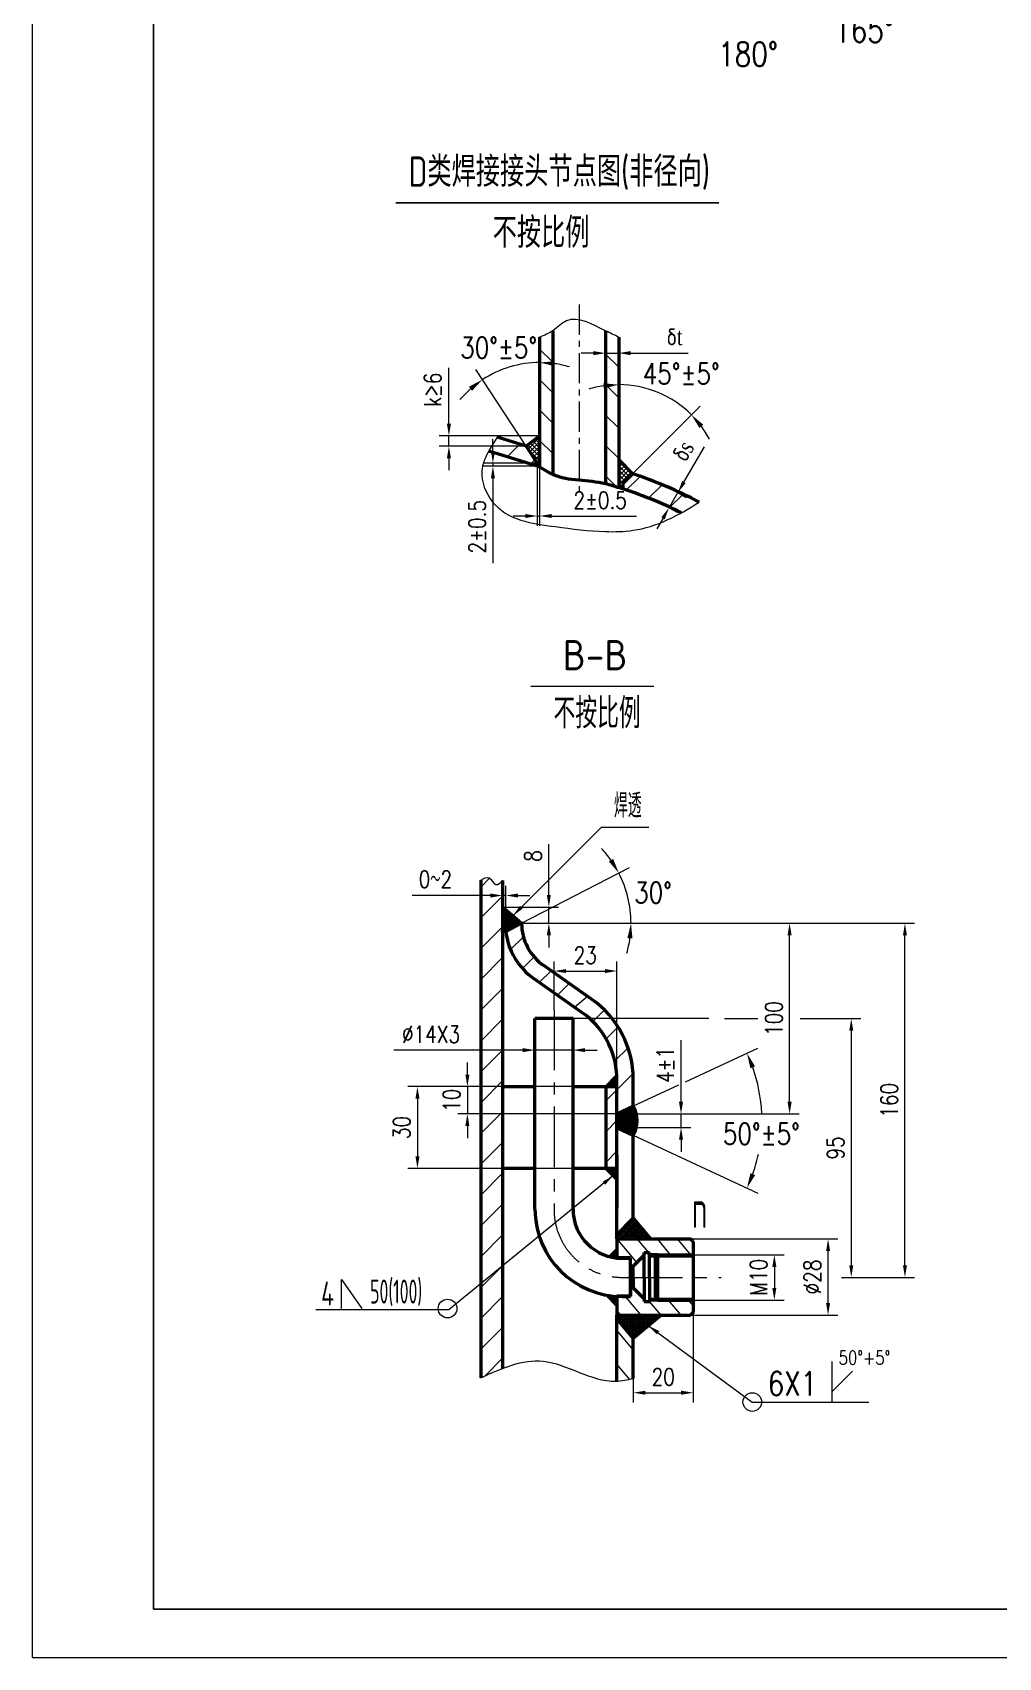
# Model space of a CAD drawing. Header units: millimetres. Extents: x 6558 to 31654, y 4748 to 14840.
# Drawn here: x 17812 to 20206, y 4748 to 8773 of the extents above; entities that cross this region are included whole.
import ezdxf

# ---------------------------------------------------------------- set-up
doc = ezdxf.new("R2010")
doc.units = ezdxf.units.MM
doc.header["$LTSCALE"] = 120
doc.linetypes.add('CENTER', pattern=[2, 1.25, -0.25, 0.25, -0.25])
doc.layers.get('Defpoints').update_dxf_attribs({"lineweight": 18})
for name, color, linetype, lineweight in [('1轮廓实线层', 7, 'Continuous', 50), ('2细线层', 4, 'Continuous', 18), ('3中心线层', 1, 'CENTER', 18), ('5剖面线层', 2, 'Continuous', 18), ('6文字层', 3, 'Continuous', 20), ('7标注层', 4, 'Continuous', 20)]:
    doc.layers.add(name, color=color, linetype=linetype, lineweight=lineweight)
doc.layers.add('图框层', color=7, linetype='Continuous')
doc.styles.get("Standard").update_dxf_attribs({"font": 'isocp.shx', "width": 0.707, "bigfont": 'hztxt.shx'})
doc.styles.add('TH_GBDIM', font='romans.shx', dxfattribs={"width": 0.8, "bigfont": 'gbcbig.shx'})
doc.dimstyles.new('TH_GBDIM', dxfattribs={"dimscale": 12, "dimtxt": 3.5, "dimasz": 2.5, "dimexe": 2, "dimexo": 0, "dimgap": 1.5, "dimtad": 1, "dimdec": 0, "dimzin": 0, "dimdsep": 46, "dimtxsty": 'TH_GBDIM', "dimcen": 2.5, "dimclrd": 256, "dimclre": 256, "dimclrt": 256, "dimadec": 0, "dimazin": 0, "dimtfac": 0.714286, "dimtdec": 0, "dimtmove": 0, "dimatfit": 3, "dimfxl": 0, "dimtzin": 0, "dimlwd": -1, "dimlwe": -1, "dimarcsym": 0})
doc.dimstyles.new('TH_GBDIM$2', dxfattribs={"dimscale": 15, "dimtxt": 3.5, "dimasz": 2.5, "dimexe": 2, "dimexo": 0, "dimgap": 1.5, "dimtad": 1, "dimtih": 1, "dimtoh": 1, "dimdec": 0, "dimzin": 0, "dimdsep": 46, "dimtxsty": 'TH_GBDIM', "dimcen": 2.5, "dimclrd": 256, "dimclre": 256, "dimclrt": 256, "dimadec": 0, "dimazin": 0, "dimtfac": 0.714286, "dimtdec": 0, "dimtmove": 0, "dimatfit": 3, "dimfxl": 0, "dimtzin": 0, "dimlwd": -1, "dimlwe": -1, "dimarcsym": 0})
pattern_1 = [(45, (-10952.2034, -5184.249), (-1.68379802, 1.68379802), []), (135, (-10952.2034, -5184.249), (-1.68379802, -1.68379802), [])]
pattern_2 = [(45, (-1003.176, -1361.61), (-38.16609, 38.16609), [])]
pattern_3 = [(45, (-1003.176, -1361.61), (-38.16609, 38.16609), [])]

# ---------------------------------------------------------------- blocks, each defined once
blk = doc.blocks.new('*D35')
at = {"layer": '7标注层'}
for p, q in [((19091.5, 6636.8), (19091.5, 6762.4)), ((18976.8, 6606.8), (19115.5, 6606.8)), ((19091.5, 6566.9), (19091.5, 6606.8)), ((19024, 6566.9), (19115.5, 6566.9)), ((19091.5, 6536.9), (19091.5, 6506.9))]:
    blk.add_line(p, q, dxfattribs=at)
for points in [[(19086.5, 6636.8), (19096.5, 6636.8), (19091.5, 6606.8)], [(19086.5, 6536.9), (19096.5, 6536.9), (19091.5, 6566.9)]]:
    blk.add_solid(points, dxfattribs=at)
at = {"layer": 'Defpoints', "color": 0}
for p in [(18976.8, 6606.8), (19091.5, 6606.8), (19024, 6566.9)]:
    blk.add_point(p, dxfattribs=at)
at = {"layer": '7标注层', "insert": (19052.5, 6733.2), "char_height": 42, "attachment_point": 5, "rotation": 90, "style": 'TH_GBDIM'}
blk.add_mtext('8{}{}', dxfattribs=at)
blk = doc.blocks.new('*D36')
at = {"layer": '7标注层'}
for p, q in [((18976.8, 6546.6), (18976.8, 6659.4)), ((18984.7, 6546.6), (18984.7, 6659.4)), ((18946.8, 6635.4), (18753, 6635.4)), ((18984.7, 6635.4), (18976.8, 6635.4)), ((19014.7, 6635.4), (19044.7, 6635.4))]:
    blk.add_line(p, q, dxfattribs=at)
for points in [[(18946.8, 6640.4), (18946.8, 6630.4), (18976.8, 6635.4)], [(19014.7, 6640.4), (19014.7, 6630.4), (18984.7, 6635.4)]]:
    blk.add_solid(points, dxfattribs=at)
at = {"layer": 'Defpoints', "color": 0}
for p in [(18984.7, 6635.4), (18976.8, 6546.6), (18984.7, 6546.6)]:
    blk.add_point(p, dxfattribs=at)
at = {"layer": '7标注层', "insert": (18810.4, 6675.6), "char_height": 42, "attachment_point": 5, "style": 'TH_GBDIM'}
blk.add_mtext('0～2{}{}', dxfattribs=at)
blk = doc.blocks.new('*D37')
at = {"layer": '7标注层'}
for p, q in [((19430, 6173.5), (19609.6, 6257.3)), ((19300.8, 6041.7), (19609.6, 5897.7))]:
    blk.add_line(p, q, dxfattribs=at)
for start, end in [(2.5707, 19.5644), (340.4356, 347.934)]:
    blk.add_arc((19224.1, 6077.5), 395.4, start, end, dxfattribs=at)
for points in [[(19590.9, 6207.5), (19602.5, 6212.3), (19582.5, 6244.6)], [(19602.5, 5942.7), (19590.9, 5947.4), (19582.5, 5910.4)]]:
    blk.add_solid(points, dxfattribs=at)
at = {"layer": 'Defpoints', "color": 0}
for p in [(19430, 6173.5), (19615.3, 6134.8), (19260.3, 6094.4), (19260.3, 6060.6), (19300.8, 6041.7)]:
    blk.add_point(p, dxfattribs=at)
at = {"layer": '7标注层', "insert": (19618.2, 6045), "char_height": 52.5, "attachment_point": 5, "style": 'TH_GBDIM'}
blk.add_mtext('50°%%p5%%d', dxfattribs=at)
blk = doc.blocks.new('*D38')
at = {"layer": '7标注层'}
for p, q in [((19419, 6124.4), (19419, 6276.8)), ((19260.3, 6094.4), (19443, 6094.4)), ((19419, 6060.6), (19419, 6094.4)), ((19260.3, 6060.6), (19443, 6060.6)), ((19419, 6030.6), (19419, 6000.6))]:
    blk.add_line(p, q, dxfattribs=at)
for points in [[(19414, 6124.4), (19424, 6124.4), (19419, 6094.4)], [(19414, 6030.6), (19424, 6030.6), (19419, 6060.6)]]:
    blk.add_solid(points, dxfattribs=at)
at = {"layer": 'Defpoints', "color": 0}
for p in [(19260.3, 6094.4), (19419, 6094.4), (19260.3, 6060.6)]:
    blk.add_point(p, dxfattribs=at)
at = {"layer": '7标注层', "insert": (19380, 6215.6), "char_height": 42, "attachment_point": 5, "rotation": 90, "style": 'TH_GBDIM'}
blk.add_mtext('4%%p1{}{}', dxfattribs=at)
blk = doc.blocks.new('*D39')
at = {"layer": '7标注层'}
for p, q in [((19024, 6566.9), (19712.1, 6566.9)), ((19688.1, 6124.4), (19688.1, 6536.9)), ((19260.3, 6094.4), (19712.1, 6094.4))]:
    blk.add_line(p, q, dxfattribs=at)
for points in [[(19683.1, 6536.9), (19693.1, 6536.9), (19688.1, 6566.9)], [(19683.1, 6124.4), (19693.1, 6124.4), (19688.1, 6094.4)]]:
    blk.add_solid(points, dxfattribs=at)
at = {"layer": 'Defpoints', "color": 0}
for p in [(19024, 6566.9), (19688.1, 6566.9), (19260.3, 6094.4)]:
    blk.add_point(p, dxfattribs=at)
at = {"layer": '7标注层', "insert": (19649.1, 6330.6), "char_height": 42, "attachment_point": 5, "rotation": 90, "style": 'TH_GBDIM'}
blk.add_mtext('100{}{}', dxfattribs=at)
blk = doc.blocks.new('*D40')
at = {"layer": '7标注层'}
for p, q in [((19024, 6566.9), (19291.6, 6704.8)), ((19152.3, 6566.9), (19325.1, 6566.9))]:
    blk.add_line(p, q, dxfattribs=at)
for start, end in [(35.2051, 43.1381), (0, 27.2721), (344.134, 352.067)]:
    blk.add_arc((19024, 6566.9), 271.1, start, end, dxfattribs=at)
for points in [[(19250.8, 6726.4), (19240.1, 6719.9), (19264.9, 6691.1)], [(19286.2, 6529.9), (19298.7, 6529), (19295.1, 6566.9)]]:
    blk.add_solid(points, dxfattribs=at)
at = {"layer": 'Defpoints', "color": 0}
for p in [(19281.5, 6651.4), (19024, 6566.9), (19024, 6566.9), (19152.3, 6566.9), (18984.7, 6546.6)]:
    blk.add_point(p, dxfattribs=at)
at = {"layer": '7标注层', "insert": (19349.7, 6642.4), "char_height": 52.5, "attachment_point": 5, "style": 'TH_GBDIM'}
blk.add_mtext('30%%d{}{}', dxfattribs=at)
blk = doc.blocks.new('*D41')
at = {"layer": '7标注层'}
for p, q in [((19027, 6252.4), (18707.1, 6252.4)), ((19057, 6239.3), (19057, 6276.4)), ((19151.5, 6252.4), (19057, 6252.4)), ((19151.5, 6239.3), (19151.5, 6276.4)), ((19181.5, 6252.4), (19211.5, 6252.4))]:
    blk.add_line(p, q, dxfattribs=at)
for points in [[(19027, 6257.4), (19027, 6247.4), (19057, 6252.4)], [(19181.5, 6257.4), (19181.5, 6247.4), (19151.5, 6252.4)]]:
    blk.add_solid(points, dxfattribs=at)
at = {"layer": 'Defpoints', "color": 0}
for p in [(19151.5, 6252.4), (19057, 6239.3), (19151.5, 6239.3)]:
    blk.add_point(p, dxfattribs=at)
at = {"layer": '7标注层', "insert": (18799.5, 6291.4), "char_height": 42, "attachment_point": 5, "style": 'TH_GBDIM'}
blk.add_mtext('%%C14X3{}{}', dxfattribs=at)
blk = doc.blocks.new('*D42')
at = {"layer": '7标注层'}
for p, q in [((19233.3, 6161.9), (18741.9, 6161.9)), ((18765.9, 6131.9), (18765.9, 5989.4)), ((19233.3, 5959.4), (18741.9, 5959.4))]:
    blk.add_line(p, q, dxfattribs=at)
for points in [[(18760.9, 6131.9), (18770.9, 6131.9), (18765.9, 6161.9)], [(18760.9, 5989.4), (18770.9, 5989.4), (18765.9, 5959.4)]]:
    blk.add_solid(points, dxfattribs=at)
at = {"layer": 'Defpoints', "color": 0}
for p in [(19233.3, 6161.9), (18765.9, 5959.4), (19233.3, 5959.4)]:
    blk.add_point(p, dxfattribs=at)
at = {"layer": '7标注层', "insert": (18726.9, 6060.6), "char_height": 42, "attachment_point": 5, "rotation": 90, "style": 'TH_GBDIM'}
blk.add_mtext('30{}{}', dxfattribs=at)
blk = doc.blocks.new('*D43')
at = {"layer": '7标注层'}
for p, q in [((18889.6, 6191.9), (18889.6, 6221.9)), ((19233.3, 6161.9), (18865.6, 6161.9)), ((18889.6, 6161.9), (18889.6, 6094.4)), ((19260.3, 6094.4), (18865.6, 6094.4)), ((18889.6, 6064.4), (18889.6, 6034.4))]:
    blk.add_line(p, q, dxfattribs=at)
for points in [[(18884.6, 6191.9), (18894.6, 6191.9), (18889.6, 6161.9)], [(18884.6, 6064.4), (18894.6, 6064.4), (18889.6, 6094.4)]]:
    blk.add_solid(points, dxfattribs=at)
at = {"layer": 'Defpoints', "color": 0}
for p in [(19233.3, 6161.9), (18889.6, 6094.4), (19260.3, 6094.4)]:
    blk.add_point(p, dxfattribs=at)
at = {"layer": '7标注层', "insert": (18850.6, 6128.1), "char_height": 42, "attachment_point": 5, "rotation": 90, "style": 'TH_GBDIM'}
blk.add_mtext('10{}{}', dxfattribs=at)
blk = doc.blocks.new('*D44')
at = {"layer": '7标注层'}
for p, q in [((19104.3, 6352.4), (19104.3, 6472.3)), ((19134.3, 6448.3), (19230.3, 6448.3)), ((19260.3, 6161.9), (19260.3, 6472.3))]:
    blk.add_line(p, q, dxfattribs=at)
for points in [[(19134.3, 6453.3), (19134.3, 6443.3), (19104.3, 6448.3)], [(19230.3, 6453.3), (19230.3, 6443.3), (19260.3, 6448.3)]]:
    blk.add_solid(points, dxfattribs=at)
at = {"layer": 'Defpoints', "color": 0}
for p in [(19260.3, 6448.3), (19104.3, 6352.4), (19260.3, 6161.9)]:
    blk.add_point(p, dxfattribs=at)
at = {"layer": '7标注层', "insert": (19181.7, 6487.3), "char_height": 42, "attachment_point": 5, "style": 'TH_GBDIM'}
blk.add_mtext('23{}{}', dxfattribs=at)
blk = doc.blocks.new('*D45')
at = {"layer": '7标注层'}
for p, q in [((19442.5, 5784.8), (19807.5, 5784.8)), ((19783.5, 5625.8), (19783.5, 5754.8)), ((19442.5, 5595.8), (19807.5, 5595.8))]:
    blk.add_line(p, q, dxfattribs=at)
for points in [[(19778.5, 5754.8), (19788.5, 5754.8), (19783.5, 5784.8)], [(19778.5, 5625.8), (19788.5, 5625.8), (19783.5, 5595.8)]]:
    blk.add_solid(points, dxfattribs=at)
at = {"layer": 'Defpoints', "color": 0}
for p in [(19442.5, 5784.8), (19783.5, 5784.8), (19442.5, 5595.8)]:
    blk.add_point(p, dxfattribs=at)
at = {"layer": '7标注层', "insert": (19744.5, 5690.3), "char_height": 42, "attachment_point": 5, "rotation": 90, "style": 'TH_GBDIM'}
blk.add_mtext('%%C28{}{}', dxfattribs=at)
blk = doc.blocks.new('*D46')
at = {"layer": '7标注层'}
for p, q in [((19714.4, 6330.6), (19864.9, 6330.6)), ((19840.9, 6300.6), (19840.9, 5719.4)), ((19816.6, 5689.4), (19864.9, 5689.4))]:
    blk.add_line(p, q, dxfattribs=at)
for points in [[(19835.9, 6300.6), (19845.9, 6300.6), (19840.9, 6330.6)], [(19835.9, 5719.4), (19845.9, 5719.4), (19840.9, 5689.4)]]:
    blk.add_solid(points, dxfattribs=at)
at = {"layer": 'Defpoints', "color": 0}
for p in [(19714.4, 6330.6), (19816.6, 5689.4), (19840.9, 5689.4)]:
    blk.add_point(p, dxfattribs=at)
at = {"layer": '7标注层', "insert": (19801.9, 6010), "char_height": 42, "attachment_point": 5, "rotation": 90, "style": 'TH_GBDIM'}
blk.add_mtext('95{}{}', dxfattribs=at)
blk = doc.blocks.new('*D47')
at = {"layer": '7标注层'}
for p, q in [((19449.3, 5633.3), (19449.3, 5379.7)), ((19300.8, 5439), (19300.8, 5379.7)), ((19330.8, 5403.7), (19419.3, 5403.7))]:
    blk.add_line(p, q, dxfattribs=at)
for points in [[(19330.8, 5408.7), (19330.8, 5398.7), (19300.8, 5403.7)], [(19419.3, 5408.7), (19419.3, 5398.7), (19449.3, 5403.7)]]:
    blk.add_solid(points, dxfattribs=at)
at = {"layer": 'Defpoints', "color": 0}
for p in [(19449.3, 5633.3), (19300.8, 5439), (19449.3, 5403.7)]:
    blk.add_point(p, dxfattribs=at)
at = {"layer": '7标注层', "insert": (19375, 5442.7), "char_height": 42, "attachment_point": 5, "style": 'TH_GBDIM'}
blk.add_mtext('20{}{}', dxfattribs=at)
blk = doc.blocks.new('*D48')
at = {"layer": '7标注层'}
for p, q in [((19449.3, 5745.4), (19674.3, 5745.4)), ((19650.3, 5715.4), (19650.3, 5663.3)), ((19449.3, 5633.3), (19674.3, 5633.3))]:
    blk.add_line(p, q, dxfattribs=at)
for points in [[(19645.3, 5715.4), (19655.3, 5715.4), (19650.3, 5745.4)], [(19645.3, 5663.3), (19655.3, 5663.3), (19650.3, 5633.3)]]:
    blk.add_solid(points, dxfattribs=at)
at = {"layer": 'Defpoints', "color": 0}
for p in [(19449.3, 5745.4), (19449.3, 5633.3), (19650.3, 5633.3)]:
    blk.add_point(p, dxfattribs=at)
at = {"layer": '7标注层', "insert": (19611.3, 5689.4), "char_height": 42, "attachment_point": 5, "rotation": 90, "style": 'TH_GBDIM'}
blk.add_mtext('M10{}{}', dxfattribs=at)
blk = doc.blocks.new('*D49')
at = {"layer": '7标注层'}
for p, q in [((19024, 6566.9), (19997.9, 6566.9)), ((19973.9, 5719.4), (19973.9, 6536.9)), ((19864.9, 5689.4), (19997.9, 5689.4))]:
    blk.add_line(p, q, dxfattribs=at)
for points in [[(19968.9, 6536.9), (19978.9, 6536.9), (19973.9, 6566.9)], [(19968.9, 5719.4), (19978.9, 5719.4), (19973.9, 5689.4)]]:
    blk.add_solid(points, dxfattribs=at)
at = {"layer": 'Defpoints', "color": 0}
for p in [(19024, 6566.9), (19973.9, 6566.9), (19864.9, 5689.4)]:
    blk.add_point(p, dxfattribs=at)
at = {"layer": '7标注层', "insert": (19934.9, 6128.1), "char_height": 42, "attachment_point": 5, "rotation": 90, "style": 'TH_GBDIM'}
blk.add_mtext('160{}{}', dxfattribs=at)
blk = doc.blocks.new('*D75')
at = {"layer": '7标注层'}
blk.add_line((19343.4, 7724.7), (19466.1, 7847.4), dxfattribs=at)
for start, end in [(98.4316, 106.8631), (45, 90), (28.1369, 36.5684)]:
    blk.add_arc((19264.5, 7645.9), 255.1, start, end, dxfattribs=at)
for points in [[(19226.7, 7904.4), (19227.6, 7891.9), (19264.5, 7900.9)], [(19464.6, 7793.7), (19474.1, 7801.9), (19444.9, 7826.2)]]:
    blk.add_solid(points, dxfattribs=at)
at = {"layer": 'Defpoints', "color": 0}
for p in [(19264.5, 8018.8), (19330.5, 7892.2), (19343.4, 7724.7), (19299.1, 7680.5), (19264.5, 7645.9)]:
    blk.add_point(p, dxfattribs=at)
at = {"layer": '7标注层', "insert": (19419.5, 7928.1), "char_height": 52.5, "attachment_point": 5, "style": 'TH_GBDIM'}
blk.add_mtext('45%%d%%p5%%d', dxfattribs=at)
blk = doc.blocks.new('*D76')
at = {"layer": '7标注层'}
blk.add_line((19035, 7748.8), (18910.7, 7938.6), dxfattribs=at)
for start, end in [(90, 123.2094), (73.3482, 81.6741), (131.5353, 139.8612)]:
    blk.add_arc((19068.6, 7697.4), 258.3, start, end, dxfattribs=at)
for points in [[(19105.5, 7946.8), (19106.4, 7959.2), (19068.6, 7955.7)], [(18893.5, 7895.8), (18901.1, 7885.8), (18927.1, 7913.5)]]:
    blk.add_solid(points, dxfattribs=at)
at = {"layer": 'Defpoints', "color": 0}
for p in [(19068.6, 8018.8), (19019, 7950.9), (19035, 7748.8), (19062.9, 7706.2), (19068.6, 7697.2)]:
    blk.add_point(p, dxfattribs=at)
at = {"layer": '7标注层', "insert": (18967.3, 7992.6), "char_height": 52.5, "attachment_point": 5, "style": 'TH_GBDIM'}
blk.add_mtext('30%%d%%p5%%d', dxfattribs=at)
blk = doc.blocks.new('*D70')
at = {"layer": '7标注层'}
for p, q in [((19062.9, 7698.7), (19062.9, 7551.6)), ((19068.6, 7697.3), (19068.6, 7551.6)), ((19032.9, 7575.6), (19002.9, 7575.6)), ((19062.9, 7575.6), (19068.6, 7575.6)), ((19098.6, 7575.6), (19308.6, 7575.6))]:
    blk.add_line(p, q, dxfattribs=at)
for points in [[(19032.9, 7580.6), (19032.9, 7570.6), (19062.9, 7575.6)], [(19098.6, 7580.6), (19098.6, 7570.6), (19068.6, 7575.6)]]:
    blk.add_solid(points, dxfattribs=at)
at = {"layer": 'Defpoints', "color": 0}
for p in [(19062.9, 7698.7), (19068.6, 7697.3), (19062.9, 7575.6)]:
    blk.add_point(p, dxfattribs=at)
at = {"layer": '7标注层', "insert": (19218.6, 7614.6), "char_height": 42, "attachment_point": 5, "style": 'TH_GBDIM'}
blk.add_mtext('2%%p0.5', dxfattribs=at)
blk = doc.blocks.new('*D71')
at = {"layer": '7标注层'}
for p, q in [((18843.9, 7804.1), (18843.9, 7942.5)), ((19068.6, 7774.1), (18819.9, 7774.1)), ((18843.9, 7748.8), (18843.9, 7774.1)), ((19035, 7748.8), (18819.9, 7748.8)), ((18843.9, 7718.8), (18843.9, 7688.8))]:
    blk.add_line(p, q, dxfattribs=at)
for points in [[(18838.9, 7804.1), (18848.9, 7804.1), (18843.9, 7774.1)], [(18838.9, 7718.8), (18848.9, 7718.8), (18843.9, 7748.8)]]:
    blk.add_solid(points, dxfattribs=at)
at = {"layer": 'Defpoints', "color": 0}
for p in [(19068.6, 7774.1), (18843.9, 7748.8), (19035, 7748.8)]:
    blk.add_point(p, dxfattribs=at)
at = {"layer": '7标注层', "insert": (18803.8, 7888.3), "char_height": 42, "attachment_point": 5, "rotation": 90, "style": 'TH_GBDIM'}
blk.add_mtext('k≥6', dxfattribs=at)
blk = doc.blocks.new('*D72')
at = {"layer": '7标注层'}
for p, q in [((18952.9, 7736.2), (18952.9, 7766.2)), ((19062.9, 7706.2), (18928.9, 7706.2)), ((19062.9, 7699.1), (18928.9, 7699.1)), ((18952.9, 7706.2), (18952.9, 7699.1)), ((18952.9, 7669.1), (18952.9, 7459.1))]:
    blk.add_line(p, q, dxfattribs=at)
for points in [[(18947.9, 7736.2), (18957.9, 7736.2), (18952.9, 7706.2)], [(18947.9, 7669.1), (18957.9, 7669.1), (18952.9, 7699.1)]]:
    blk.add_solid(points, dxfattribs=at)
at = {"layer": 'Defpoints', "color": 0}
for p in [(18952.9, 7706.2), (19062.9, 7706.2), (19062.9, 7699.1)]:
    blk.add_point(p, dxfattribs=at)
at = {"layer": '7标注层', "insert": (18913.9, 7549.1), "char_height": 42, "attachment_point": 5, "rotation": 90, "style": 'TH_GBDIM'}
blk.add_mtext('2%%p0.5', dxfattribs=at)
blk = doc.blocks.new('*D73')
at = {"layer": '7标注层'}
for p, q in [((19201.9, 7979.1), (19171.9, 7979.1)), ((19231.9, 7976.6), (19231.9, 8003.1)), ((19231.9, 7979.1), (19264.5, 7979.1)), ((19264.5, 7975.1), (19264.5, 8003.1)), ((19294.5, 7979.1), (19436.8, 7979.1))]:
    blk.add_line(p, q, dxfattribs=at)
for points in [[(19201.9, 7984.1), (19201.9, 7974.1), (19231.9, 7979.1)], [(19294.5, 7984.1), (19294.5, 7974.1), (19264.5, 7979.1)]]:
    blk.add_solid(points, dxfattribs=at)
at = {"layer": 'Defpoints', "color": 0}
for p in [(19231.9, 7976.6), (19264.5, 7979.1), (19264.5, 7975.1)]:
    blk.add_point(p, dxfattribs=at)
at = {"layer": '7标注层', "insert": (19403.1, 8019.3), "char_height": 42, "attachment_point": 5, "style": 'TH_GBDIM'}
blk.add_mtext('δ{\\fTimes New Roman|b0|i0|c0|p18;t}', dxfattribs=at)
blk = doc.blocks.new('*D74')
at = {"layer": '7标注层'}
for p, q in [((19426.3, 7659.8), (19476.8, 7747.2)), ((19389.4, 7595.9), (19411.3, 7633.8)), ((19394.1, 7643.7), (19432.1, 7621.8)), ((19374.4, 7569.9), (19359.4, 7543.9)), ((19372.2, 7605.8), (19410.2, 7583.9))]:
    blk.add_line(p, q, dxfattribs=at)
for points in [[(19422, 7662.3), (19430.7, 7657.3), (19411.3, 7633.8)], [(19370.1, 7572.4), (19378.7, 7567.4), (19389.4, 7595.9)]]:
    blk.add_solid(points, dxfattribs=at)
at = {"layer": 'Defpoints', "color": 0}
for p in [(19394.1, 7643.7), (19411.3, 7633.8), (19372.2, 7605.8)]:
    blk.add_point(p, dxfattribs=at)
at = {"layer": '7标注层', "insert": (19424.3, 7736.6), "char_height": 42, "attachment_point": 5, "rotation": 60, "style": 'TH_GBDIM'}
blk.add_mtext('δ{\\fTimes New Roman|b0|i0|c0|p18;s}', dxfattribs=at)

msp = doc.modelspace()

# ---------------------------------------------------------------- hatches: boundary and pattern name
at = {"layer": '5剖面线层'}
h = msp.add_hatch(dxfattribs=at)
h.set_pattern_fill('ANSI31', color=256, scale=16.8, angle=90, style=0)
h.set_pattern_definition([(135, (-167160.29, -178728.567), (-37.717076, -37.717076), [])])
edge = h.paths.add_edge_path()
edge.add_spline(control_points=[(19231.87, 8034.37), (19243.25, 8028.69), (19253.89, 8023.75), (19264.52, 8018.82)], knot_values=[0, 0, 0, 0, 3.3229965, 3.3229965, 3.3229965, 3.3229965], degree=3, periodic=0)
edge.add_line((19264.52, 8018.82), (19264.52, 7645.87))
edge.add_spline(control_points=[(19264.52, 7645.87), (19253.74, 7649.61), (19242.96, 7653.35), (19231.87, 7656.05)], knot_values=[15.6235985, 15.6235985, 15.6235985, 15.6235985, 18.7661048, 18.7661048, 18.7661048, 18.7661048], degree=3, periodic=0)
edge.add_line((19231.87, 7656.05), (19231.87, 8034.37))
edge = h.paths.add_edge_path()
edge.add_spline(control_points=[(19068.57, 8018.82), (19079.82, 8023.17), (19091.06, 8027.52), (19101.23, 8034.37)], knot_values=[16.3314797, 16.3314797, 16.3314797, 16.3314797, 19.6544762, 19.6544762, 19.6544762, 19.6544762], degree=3, periodic=0)
edge.add_line((19101.23, 8034.37), (19101.23, 7678.89))
edge.add_spline(control_points=[(19101.23, 7678.89), (19089.93, 7683.81), (19079.25, 7690.53), (19068.57, 7697.25)], knot_values=[0, 0, 0, 0, 3.4416872, 3.4416872, 3.4416872, 3.4416872], degree=3, periodic=0)
edge.add_line((19068.57, 7697.25), (19068.57, 8018.82))
h = msp.add_hatch(dxfattribs=at)
h.set_pattern_fill('ANSI31', color=256, scale=16.8, style=0)
h.set_pattern_definition([(45, (-167160.29, -178728.567), (-37.717076, 37.717076), [])])
edge = h.paths.add_edge_path()
edge.add_line((19264.52, 7645.87), (19299.12, 7680.46))
edge.add_arc((18952.51, 6642.79), 1094.03, 422.13938, 431.52944, ccw=False)
edge.add_spline(control_points=[(19463.78, 7610.01), (19449.3, 7600.69), (19434.72, 7591.77), (19419.91, 7583.56)], knot_values=[63.7901859, 63.7901859, 63.7901859, 63.7901859, 68.4086074, 68.4086074, 68.4086074, 68.4086074], degree=3, periodic=0)
edge.add_arc((18952.51, 6642.79), 1050.48, 423.58084, 432.72141)
edge = h.paths.add_edge_path()
edge.add_spline(control_points=[(18942.63, 7736.3), (18943.07, 7737.09), (18949.61, 7748.76), (18956.82, 7760.23), (18963.54, 7770.92)], knot_values=[0, 0, 0, 0, 0.2509279, 3.7176593, 3.7176593, 3.7176593, 3.7176593], degree=3, periodic=0)
edge.add_line((18963.54, 7770.92), (19068.57, 7738.36))
edge.add_line((19068.57, 7738.36), (19068.57, 7697.25))
edge.add_line((19068.57, 7697.25), (18942.63, 7736.3))
h = msp.add_hatch(dxfattribs=at)
h.set_pattern_fill('ANSI37', color=2, scale=2.4, style=0)
h.set_pattern_definition([(45, (-115179.023, -123773.036), (-5.38815367, 5.38815367), []), (135, (-115179.023, -123773.036), (-5.38815367, -5.38815367), [])])
h.paths.add_polyline_path([(19264.52, 7645.87, -0.0025202), (19274.62, 7642.67), (19274.62, 7655.96), (19299.12, 7680.46), (19264.52, 7715.06)])
h.paths.add_polyline_path([(19068.57, 7774.21), (19034.97, 7748.78), (19062.85, 7706.18), (19062.85, 7699.02), (19068.57, 7697.25)])
h = msp.add_hatch(dxfattribs=at)
h.set_pattern_fill('ANSI31', color=256, scale=17, style=0)
h.set_pattern_definition(pattern_2)
edge = h.paths.add_edge_path()
edge.add_spline(control_points=[(18976.76, 6671.95), (18970.89, 6666.48), (18958, 6654.91), (18946.06, 6686.66), (18930.38, 6677.72), (18922.76, 6673.37)], knot_values=[0, 0, 0, 0, 19.0915869, 42.2511384, 64.1255938, 64.1255938, 64.1255938, 64.1255938], degree=3, periodic=0)
edge.add_line((18922.76, 6673.37), (18922.76, 5440.58))
edge.add_spline(control_points=[(18922.76, 5440.58), (18940.77, 5448.71), (18958.77, 5456.85), (18976.76, 5463.78)], knot_values=[0, 0, 0, 0, 55.7526398, 55.7526398, 55.7526398, 55.7526398], degree=3, periodic=0)
edge.add_line((18976.76, 5463.78), (18976.76, 6671.95))
h = msp.add_hatch(dxfattribs=at)
h.set_pattern_fill('ANSI37', color=256, scale=0.75, style=0)
h.set_pattern_definition(pattern_1)
h.paths.add_polyline_path([(19260.26, 6094.37), (19260.26, 6060.62), (19300.76, 6041.73, 0.2711059), (19300.76, 6113.25)])
h.paths.add_polyline_path([(18976.76, 6607.37), (18976.76, 6546.62), (18984.73, 6546.62), (19024.01, 6566.87)])
h = msp.add_hatch(dxfattribs=at)
h.set_pattern_fill('ANSI31', color=256, scale=17, style=0)
h.set_pattern_definition(pattern_3)
h.paths.add_polyline_path([(19078.73, 6461.79, -0.244778), (19024.01, 6566.87), (18984.73, 6546.62, 0.2130095), (19055.45, 6428.65), (19103.69, 6394.87), (19146.08, 6414.63)])
h = msp.add_hatch(dxfattribs=at)
h.set_pattern_fill('ANSI31', color=256, scale=17, style=0)
h.set_pattern_definition(pattern_3)
h.paths.add_polyline_path([(19174.29, 6394.88), (19146.08, 6414.63), (19103.69, 6394.87), (19137.68, 6371.07)])
h = msp.add_hatch(dxfattribs=at)
h.set_pattern_fill('ANSI31', color=256, scale=17, style=0)
h.set_pattern_definition(pattern_3)
h.paths.add_polyline_path([(19205.49, 6372.77), (19173.54, 6345.96, -0.1129751), (19234.49, 6278.68), (19269.68, 6298.74, 0.101853)])
h = msp.add_hatch(dxfattribs=at)
h.set_pattern_fill('ANSI31', color=256, scale=17, style=0)
h.set_pattern_definition(pattern_3)
h.paths.add_polyline_path([(19260.26, 6188.67), (19260.26, 6094.37), (19300.76, 6113.25), (19300.76, 6179.82, 0.1285366), (19269.68, 6298.74), (19234.49, 6278.68, -0.1166199)])
h = msp.add_hatch(dxfattribs=at)
h.set_pattern_fill('ANSI31', color=256, scale=17, style=0)
h.set_pattern_definition(pattern_2)
h.paths.add_polyline_path([(19260.26, 6094.37), (19260.12, 6161.87), (19233.26, 6161.87), (19233.26, 5959.37), (19260.26, 5959.37), (19260.26, 5992.47)])
h = msp.add_hatch(dxfattribs=at)
h.set_pattern_fill('ANSI37', color=256, scale=0.75, style=0)
h.set_pattern_definition(pattern_1)
h.paths.add_polyline_path([(19233.38, 6161.99), (19233.5, 6161.87), (19260.26, 6161.87), (19260.26, 6179.82, 0.0109292), (19260.07, 6188.67)])
h = msp.add_hatch(dxfattribs=at)
h.set_pattern_fill('ANSI37', color=256, style=0)
h.paths.add_polyline_path([(19260.26, 5620.9), (19260.26, 5642.5, -0.0281958), (19236.08, 5645.3), (19235.97, 5645.19)])
h.paths.add_polyline_path([(19260.26, 5757.84), (19242.85, 5740.43, 0.0364519), (19260.26, 5737.29)])
h.paths.add_polyline_path([(19368.64, 5595.84), (19260.26, 5595.84), (19260.26, 5587.15), (19300.76, 5538.88)])
h.paths.add_polyline_path([(19260.26, 5932.37), (19260.26, 5959.37), (19233.5, 5959.37), (19233.38, 5959.25)])
h = msp.add_hatch(dxfattribs=at)
h.set_pattern_fill('ANSI37', color=256, style=0)
h.set_pattern_definition([(45, (-1003.1758, -1361.6092), (-2.24506403, 2.24506403), []), (135, (-1003.1758, -1361.6092), (-2.24506403, -2.24506403), [])])
h.paths.add_polyline_path([(19343.45, 5784.84), (19300.76, 5835.71), (19279.15, 5814.1), (19260.26, 5795.21), (19260.26, 5784.84)])
h = msp.add_hatch(dxfattribs=at)
h.set_pattern_fill('ANSI31', color=256, scale=12, angle=85, style=0)
h.set_pattern_definition([(130, (-1003.176, -1361.61), (-29.186295, -24.490206), [])])
h.paths.add_polyline_path([(19260.26, 5784.84), (19260.26, 5737.59), (19294.01, 5737.59), (19294.01, 5717.34), (19300.76, 5717.34), (19327.76, 5744.34), (19327.76, 5751.09), (19341.26, 5751.09), (19341.26, 5745.39), (19361.51, 5745.39), (19449.26, 5745.39), (19449.26, 5778.09), (19442.51, 5784.84)])
h.paths.add_polyline_path([(19449.26, 5740.67), (19449.26, 5745.39), (19361.51, 5745.39), (19361.51, 5740.67)], flags=17)
h.paths.add_polyline_path([(19327.76, 5629.59), (19327.76, 5636.34), (19300.76, 5663.34), (19294.01, 5663.34), (19294.01, 5643.09), (19293.28, 5643.09), (19293.28, 5642.12), (19273.03, 5642.12, -0.0147852), (19260.26, 5642.5), (19260.26, 5595.84), (19442.51, 5595.84), (19449.26, 5602.59), (19449.26, 5633.34), (19361.51, 5633.34), (19341.26, 5633.34), (19341.26, 5629.59)])
h.paths.add_polyline_path([(19361.51, 5638.07), (19361.51, 5633.34), (19449.26, 5633.34), (19449.26, 5638.07)], flags=17)
h.paths.add_polyline_path([(19341.26, 5638.07), (19341.26, 5633.34), (19361.51, 5633.34), (19356.78, 5638.07)], flags=17)
h.paths.add_polyline_path([(19356.78, 5740.67), (19361.51, 5745.39), (19341.26, 5745.39), (19341.26, 5740.67)], flags=17)
h = msp.add_hatch(dxfattribs=at)
h.set_pattern_fill('ANSI31', color=256, scale=17, angle=85, style=0)
h.set_pattern_definition([(130, (-1003.176, -1361.61), (-41.34725, -34.69446), [])])
edge = h.paths.add_edge_path()
edge.add_spline(control_points=[(19260.26, 5432.56), (19273.7, 5433.3), (19287.23, 5436.15), (19300.76, 5439.01)], knot_values=[349.6789606, 349.6789606, 349.6789606, 349.6789606, 390.6273376, 390.6273376, 390.6273376, 390.6273376], degree=3, periodic=0)
edge.add_line((19300.76, 5439.01), (19300.76, 5538.88))
edge.add_line((19300.76, 5538.88), (19260.26, 5587.15))
edge.add_line((19260.26, 5587.15), (19260.26, 5432.56))

# ---------------------------------------------------------------- linework, layer by layer
for p, q in [((19057.03, 6111.37), (19057.03, 6239.28)), ((19298.04, 6043), (19298.04, 6043))]:
    msp.add_line(p, q)
at = {"layer": '1轮廓实线层'}
for p, q in [((19068.57, 8018.82), (19068.57, 7697.25)), ((19101.23, 8034.37), (19101.23, 7678.89)), ((19231.87, 8034.37), (19231.87, 7656.05)), ((19264.52, 8018.82), (19264.52, 7645.87)), ((19034.97, 7748.78), (18963.54, 7770.92)), ((19068.57, 7697.25), (18942.63, 7736.3)), ((18922.76, 6673.37), (18922.76, 5440.58)), ((18976.76, 6672.56), (18976.76, 5463.78)), ((18976.76, 6607.37), (19024.01, 6566.87)), ((18984.73, 6546.62), (19024.01, 6566.87)), ((18984.73, 6546.62), (18976.76, 6546.62)), ((19197.14, 6378.88), (19078.67, 6461.83)), ((19173.54, 6345.96), (19055.45, 6428.65)), ((19057.03, 5858.12), (19057.03, 6330.62)), ((19151.53, 6330.62), (19057.03, 6330.62)), ((19151.53, 5858.12), (19151.53, 6330.62)), ((19057.03, 6161.87), (18976.76, 6161.87)), ((19260.26, 6161.87), (19151.53, 6161.87)), ((19233.26, 6161.87), (19260.25, 6188.86)), ((19233.26, 5959.37), (19233.26, 6161.87)), ((19260.26, 5784.84), (19260.26, 6188.67)), ((19300.76, 6113.25), (19300.76, 6179.82)), ((19260.26, 6094.37), (19300.76, 6113.25)), ((19260.26, 6060.62), (19300.76, 6041.73)), ((19300.76, 5835.71), (19300.76, 6041.73)), ((19057.03, 5959.37), (18976.76, 5959.37)), ((19260.26, 5959.37), (19151.53, 5959.37)), ((19233.26, 5959.37), (19260.26, 5932.37)), ((19233.38, 5959.25), (19233.5, 5959.37)), ((19260.26, 5992.47), (19260.26, 5860.62)), ((19260.19, 5795.14), (19300.76, 5835.71)), ((19300.76, 5835.71), (19343.45, 5784.84)), ((19260.26, 5757.84), (19242.85, 5740.43)), ((19260.26, 5784.84), (19260.26, 5737.29)), ((19260.26, 5784.84), (19442.51, 5784.84)), ((19449.26, 5778.09), (19442.51, 5784.84)), ((19449.26, 5778.09), (19449.26, 5602.59)), ((19293.46, 5737.59), (19260.26, 5737.59)), ((19260.26, 5737.59), (19294.01, 5737.59)), ((19273.03, 5736.62), (19293.28, 5736.62)), ((19293.28, 5736.62), (19293.28, 5642.12)), ((19294.01, 5690.34), (19294.01, 5737.59)), ((19294.01, 5717.34), (19300.76, 5717.34)), ((19294.01, 5717.34), (19294.01, 5717.34)), ((19300.76, 5717.34), (19327.76, 5744.34)), ((19300.76, 5690.34), (19300.76, 5717.34)), ((19327.76, 5751.09), (19341.26, 5751.09)), ((19327.76, 5690.34), (19327.76, 5751.09)), ((19341.26, 5690.34), (19341.26, 5751.09)), ((19361.51, 5745.39), (19341.26, 5745.39)), ((19354.76, 5738.64), (19361.51, 5745.39)), ((19354.76, 5738.64), (19354.76, 5640.09)), ((19361.51, 5745.39), (19449.26, 5745.39)), ((19361.51, 5633.34), (19361.51, 5745.39)), ((19294.01, 5690.34), (19294.01, 5643.09)), ((19300.76, 5690.34), (19300.76, 5663.34)), ((19327.76, 5690.34), (19327.76, 5629.59)), ((19341.26, 5690.34), (19341.26, 5629.59)), ((19341.26, 5690.34), (19341.26, 5629.59)), ((19260.26, 5620.9), (19235.81, 5645.35)), ((19293.46, 5643.09), (19260.26, 5643.09)), ((19260.26, 5643.09), (19294.01, 5643.09)), ((19260.26, 5643.09), (19260.26, 5595.84)), ((19273.03, 5642.12), (19293.28, 5642.12)), ((19294.01, 5663.34), (19300.76, 5663.34)), ((19294.01, 5663.34), (19294.01, 5663.34)), ((19300.76, 5663.34), (19327.76, 5636.34)), ((19361.51, 5633.34), (19354.76, 5640.09)), ((19260.26, 5432.43), (19260.26, 5595.84)), ((19260.26, 5595.84), (19442.51, 5595.84)), ((19300.76, 5538.88), (19368.64, 5595.84)), ((19327.76, 5629.59), (19341.26, 5629.59)), ((19361.51, 5633.34), (19341.26, 5633.34)), ((19361.51, 5633.34), (19449.26, 5633.34)), ((19449.26, 5602.59), (19442.51, 5595.84)), ((19300.76, 5538.88), (19260.26, 5587.15)), ((19300.76, 5439.01), (19300.76, 5538.88))]:
    msp.add_line(p, q, dxfattribs=at)
at = {"layer": '1轮廓实线层', "color": 0}
for p, q in [((19034.97, 7748.78), (19068.57, 7774.21)), ((19034.97, 7748.78), (19062.85, 7706.18)), ((19264.52, 7715.06), (19299.12, 7680.46)), ((19274.62, 7655.96), (19299.12, 7680.46)), ((19274.62, 7655.96), (19274.62, 7642.67))]:
    msp.add_line(p, q, dxfattribs=at)
at = {"layer": '1轮廓实线层'}
for centre, radius, start, end in [((18952.51, 6642.79), 1094.03, 62.13714, 71.52944), ((18952.51, 6642.79), 1050.48, 63.57691, 72.72141), ((19152.26, 6566.87), 128.25, 180, 235.0172), ((19152.26, 6566.87), 168.75, 186.8921, 235.00859), ((19057.76, 6179.82), 243, 0, 55), ((19057.04, 6179.18), 203.44, 2.67504, 55.06483), ((19239.65, 6077.49), 70.8, 329.66277, 30.33723), ((19273.03, 5858.12), 216, 180, 270), ((19273.03, 5858.12), 121.5, 180, 270)]:
    msp.add_arc(centre, radius, start, end, dxfattribs=at)
msp.add_spline([(19068.57, 7697.25), (19101.23, 7678.89), (19231.87, 7656.05), (19264.52, 7645.87)], degree=3, dxfattribs=at)
for p in [(19024.01, 6566.87), (19024.01, 6566.87), (18976.76, 6546.62), (18984.73, 6546.62), (18984.73, 6546.62)]:
    msp.add_point(p, dxfattribs=at)
at = {"layer": '2细线层'}
for p, q in [((17812, 4747.74), (17812, 14839.74)), ((19341.26, 5740.67), (19449.26, 5740.67)), ((18578.09, 5684.2), (18628.5, 5612.2)), ((18578.09, 5612.2), (18578.09, 5684.2)), ((19341.26, 5638.07), (19449.26, 5638.07)), ((19793.82, 5380.64), (19793.82, 5480.64)), ((19793.82, 5406.67), (19843.82, 5456.67)), ((17812, 4747.74), (24940, 4747.74))]:
    msp.add_line(p, q, dxfattribs=at)
at = {"layer": '3中心线层', "ltscale": 0.5}
msp.add_line((19166.55, 8099.3), (19166.55, 7637.97), dxfattribs=at)
at = {"layer": '3中心线层'}
for p, q in [((19104.28, 6352.37), (19104.28, 5858.12)), ((19273.03, 5689.37), (19518.52, 5689.37))]:
    msp.add_line(p, q, dxfattribs=at)
msp.add_arc((19273.03, 5858.12), 168.75, 180, 270, dxfattribs=at)
at = {"layer": '5剖面线层'}
msp.add_line((19155.13, 6358.85), (19187.25, 6385.8), dxfattribs=at)
for points in [[(19264.52, 8018.82), (19231.87, 8034.37), (19135.2, 8058.88), (19101.23, 8034.37), (19068.57, 8018.82)], [(18922.76, 6673.37), (18943.89, 6679.03), (18960.27, 6662.66), (18977.41, 6672.56)], [(18922.76, 5440.58), (19077.21, 5481.96), (19257.38, 5432.43), (19300.76, 5439.01)]]:
    msp.add_spline(points, degree=3, dxfattribs=at)
msp.add_open_spline([(18963.54, 7770.92), (18956.82, 7760.23), (18939.81, 7733.18), (18915.17, 7680.73), (18961.92, 7567.4), (19092.44, 7551.63), (19209.35, 7535.53), (19339.02, 7537.89), (19412.32, 7576.89), (19463.78, 7610.01)], degree=3, knots=[0, 0, 0, 0, 3.4667314, 8.769539, 16.3032396, 33.5715922, 45.6749778, 51.9883083, 68.4086074, 68.4086074, 68.4086074, 68.4086074], dxfattribs=at)
at = {"layer": '7标注层', "linetype": 'Continuous', "lineweight": 25}
msp.add_line((18712.39, 8351.43), (19512.58, 8351.43), dxfattribs=at)
at = {"layer": '7标注层'}
for p, q in [((19299.12, 7680.46), (19343.4, 7724.74)), ((19046.47, 7154.45), (19351.61, 7154.45)), ((19024.01, 6566.87), (19152.26, 6566.87)), ((19488.19, 6330.62), (19151.53, 6330.62)), ((19526.58, 6330.62), (19609.11, 6330.62)), ((19412.89, 6165.54), (19300.76, 6113.25))]:
    msp.add_line(p, q, dxfattribs=at)
for centre in [(18840.54, 5612.2), (19595.62, 5380.64)]:
    msp.add_circle(centre, 23.13, dxfattribs=at)
at = {"layer": 'Defpoints', "color": 7}
msp.add_line((19062.85, 7706.18), (19062.85, 7699.02), dxfattribs=at)
at = {"layer": 'Defpoints', "color": 0, "linetype": 'ByBlock'}
for p in [(18976.76, 6412.85), (19260.26, 6094.37), (19260.26, 6060.62)]:
    msp.add_point(p, dxfattribs=at)
at = {"layer": '图框层'}
for q in [(18112, 14719.74), (24820, 4867.74)]:
    msp.add_line((18112, 4867.74), q, dxfattribs=at)

# ---------------------------------------------------------------- texts
at = {"layer": '2细线层', "style": 'TH_GBDIM', "width": 0.8}
for s, height, p in [('165%%d', 60, (19798.38, 8748.73)), ('180%%d', 60, (19510.9, 8689.75)), ('焊透', 59.5, (19252.79, 6828.51)), ('50%%d+5%%d', 34, (19809.37, 5473.35)), ('6X1', 59.5, (19634.05, 5396.69))]:
    msp.add_text(s, height=height, dxfattribs=at).set_placement(p)
at = {"layer": '2细线层'}
for s, height, width, p in [('D类焊接接头节点图(非径向)', 74.9999, 0.8, (18744.1, 8391.2)), ('不按比例', 75, 0.8, (18952.27, 8239.96)), ('4', 59.5, 0.8, (18527.11, 5619.65)), ('50(100)', 59.5, 0.6, (18648.55, 5624.59))]:
    msp.add_text(s, height=height, dxfattribs=dict(at, width=width)).set_placement(p)
msp.add_text('B-B', height=75, dxfattribs=at).set_placement((19125.7, 7193.4))
at = {"layer": '2细线层', "style": 'TH_GBDIM'}
msp.add_text('不按比例', height=75, dxfattribs=at).set_placement((19103.11, 7049.41))
at = {"layer": '6文字层', "width": 0.63}
msp.add_text('n', height=94.5, dxfattribs=at).set_placement((19445.92, 5811.57))

# ---------------------------------------------------------------- dimensions: what is measured, and where the dimension line sits
at = {"layer": '7标注层'}
for base, line1, line2, text, picture, middle in [((19018.98, 7950.93), ((19068.57, 8018.82), (19068.57, 7697.25)), ((19034.97, 7748.78), (19062.85, 7706.18)), '30%%d%%p5%%d', '*D76', (18967.28, 7992.56)), ((19330.54, 7892.23), ((19299.12, 7680.46), (19343.4, 7724.74)), ((19264.52, 8018.82), (19264.52, 7645.87)), '45%%d%%p5%%d', '*D75', (19419.5, 7928.08)), ((19281.54, 6651.45), ((19024.01, 6566.87), (19152.26, 6566.87)), ((18984.73, 6546.62), (19024.01, 6566.87)), '30%%d{}{}', '*D40', (19349.66, 6642.37))]:
    dim = msp.add_angular_dim_2l(base=base, line1=line1, line2=line2, text=text, dimstyle='TH_GBDIM$2', override={"dimtmove": 2}, dxfattribs=at)
    dim.commit()
    dim.dimension.update_dxf_attribs({"geometry": picture, "text_midpoint": middle, "dimtype": 162})
dim = msp.add_linear_dim(base=(19264.52, 7979.11), p1=(19231.87, 7976.59), p2=(19264.52, 7975.11), text='δ{\\fTimes New Roman|b0|i0|c0|p18;t}', dimstyle='TH_GBDIM', dxfattribs=at)
dim.commit()
dim.dimension.update_dxf_attribs({"geometry": '*D73', "text_midpoint": (19403.14, 7979.11), "dimtype": 160})
for base, p1, p2, angle, text, picture, middle, dimtype in [((18843.93, 7748.78), (19068.59, 7774.06), (19034.97, 7748.78), 90, 'k≥6', '*D71', (18843.93, 7888.29), 160), ((19411.32, 7633.8), (19372.24, 7605.78), (19394.15, 7643.72), 60, 'δ{\\fTimes New Roman|b0|i0|c0|p18;s}', '*D74', (19459.07, 7716.5), 161), ((18952.94, 7706.18), (19062.87, 7699.09), (19062.85, 7706.18), 90, '2%%p0.5', '*D72', (18952.94, 7549.09), 160), ((19062.93, 7575.65), (19068.62, 7697.26), (19062.93, 7698.74), 180, '2%%p0.5', '*D70', (19218.62, 7575.65), 160), ((18889.6, 6094.37), (19233.26, 6161.87), (19260.26, 6094.37), 90, '10{}{}', '*D43', (18889.6, 6128.12), 160)]:
    dim = msp.add_linear_dim(base=base, p1=p1, p2=p2, angle=angle, text=text, dimstyle='TH_GBDIM', dxfattribs=at)
    dim.commit()
    dim.dimension.update_dxf_attribs({"geometry": picture, "text_midpoint": middle, "dimtype": dimtype})
for base, p1, p2, text, picture, middle in [((19091.49, 6606.84), (19024.01, 6566.87), (18976.76, 6606.84), '8{}{}', '*D35', (19091.49, 6733.21)), ((19783.47, 5784.84), (19442.51, 5595.84), (19442.51, 5784.84), '%%C28{}{}', '*D45', (19783.47, 5690.34)), ((19650.27, 5633.34), (19449.26, 5745.39), (19449.26, 5633.34), 'M10{}{}', '*D48', (19650.27, 5689.37))]:
    dim = msp.add_linear_dim(base=base, p1=p1, p2=p2, angle=90, text=text, dimstyle='TH_GBDIM', override={"dimgap": 1.5, "dimtad": 1, "dimjust": 0, "dimdec": 0, "dimlfac": 1, "dimse1": 0, "dimse2": 0, "dimsd1": 0, "dimsd2": 0}, dxfattribs=at)
    dim.commit()
    dim.dimension.update_dxf_attribs({"geometry": picture, "text_midpoint": middle, "dimtype": 160})
for base, p1, p2, text, picture, middle in [((18984.73, 6635.42), (18976.76, 6546.62), (18984.73, 6546.62), '0～2{}{}', '*D36', (18810.4, 6635.42)), ((19260.26, 6448.29), (19104.28, 6352.37), (19260.26, 6161.87), '23{}{}', '*D44', (19181.72, 6448.29)), ((19151.53, 6252.42), (19057.03, 6239.28), (19151.53, 6239.28), '%%C14X3{}{}', '*D41', (18799.53, 6252.42))]:
    dim = msp.add_linear_dim(base=base, p1=p1, p2=p2, text=text, dimstyle='TH_GBDIM', override={"dimgap": 1.5, "dimtad": 1, "dimjust": 0, "dimdec": 0, "dimlfac": 1, "dimse1": 0, "dimse2": 0, "dimsd1": 0, "dimsd2": 0}, dxfattribs=at)
    dim.commit()
    dim.dimension.update_dxf_attribs({"geometry": picture, "text_midpoint": middle, "dimtype": 160})
for base, p1, p2, text, picture, middle in [((19688.13, 6566.87), (19260.26, 6094.37), (19024.01, 6566.87), '100{}{}', '*D39', (19649.13, 6330.62)), ((19973.92, 6566.87), (19864.87, 5689.37), (19024.01, 6566.87), '160{}{}', '*D49', (19934.92, 6128.12)), ((19840.87, 5689.37), (19714.42, 6330.62), (19816.61, 5689.37), '95{}{}', '*D46', (19801.87, 6009.99)), ((19418.95, 6094.37), (19260.26, 6060.62), (19260.26, 6094.37), '4%%p1{}{}', '*D38', (19379.95, 6215.57)), ((18765.95, 5959.37), (19233.26, 6161.87), (19233.26, 5959.37), '30{}{}', '*D42', (18726.95, 6060.62))]:
    dim = msp.add_linear_dim(base=base, p1=p1, p2=p2, angle=90, text=text, dimstyle='TH_GBDIM', override={"dimgap": 1.5, "dimtad": 1, "dimjust": 0, "dimdec": 0, "dimlfac": 1, "dimse1": 0, "dimse2": 0, "dimsd1": 0, "dimsd2": 0}, dxfattribs=at)
    dim.commit()
    dim.dimension.update_dxf_attribs({"geometry": picture, "text_midpoint": middle})
dim = msp.add_angular_dim_2l(base=(19615.33, 6134.8), line1=((19260.26, 6094.37), (19429.99, 6173.52)), line2=((19260.26, 6060.62), (19300.76, 6041.73)), text='<>%%p5%%d', dimstyle='TH_GBDIM$2', dxfattribs=at)
dim.commit()
dim.dimension.update_dxf_attribs({"geometry": '*D37', "text_midpoint": (19618.17, 6045.03), "dimtype": 162})
dim = msp.add_linear_dim(base=(19449.26, 5403.75), p1=(19300.76, 5439.01), p2=(19449.26, 5633.34), text='20{}{}', dimstyle='TH_GBDIM', override={"dimgap": 1.5, "dimtad": 1, "dimjust": 0, "dimdec": 0, "dimlfac": 1, "dimse1": 0, "dimse2": 0, "dimsd1": 0, "dimsd2": 0}, dxfattribs=at)
dim.commit()
dim.dimension.update_dxf_attribs({"geometry": '*D47', "text_midpoint": (19375.01, 5442.75)})

# ---------------------------------------------------------------- leaders
for points in [[(19002.43, 6585.37), (19221.69, 6804.62), (19339.49, 6804.62)], [(19251.05, 5941.58), (18843.91, 5608.83), (18514.15, 5608.83)], [(19337.83, 5569.98), (19595.62, 5380.64), (19884.36, 5380.64)]]:
    msp.add_leader(points, dimstyle='TH_GBDIM', override={"dimgap": 1.5, "dimtad": 0}, dxfattribs=at)

doc.saveas('drawing.dxf')
